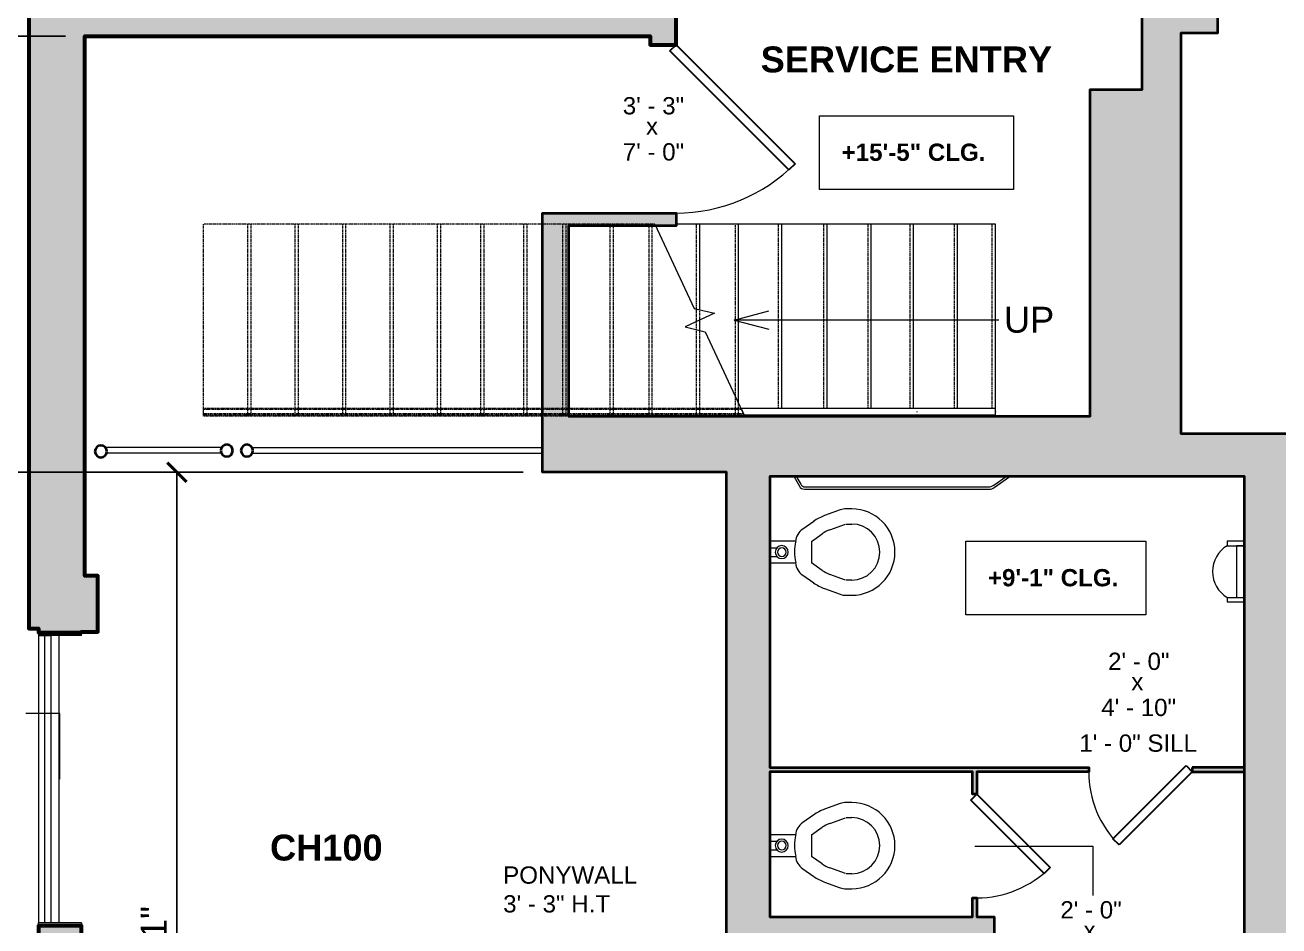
# Model space of a CAD drawing. Header units: inches. Extents: x -2078 to 106214, y -964 to 6385.
# Drawn here: x 17838.6 to 18129.1, y 4227.8 to 4436.5 of the extents above; entities that cross this region are included whole.
import ezdxf

# ---------------------------------------------------------------- set-up
doc = ezdxf.new("R2010")
doc.units = ezdxf.units.IN
doc.header["$MEASUREMENT"] = 0
doc.linetypes.add('Overhead 1_16_', pattern=[0.101562, 0.0625, -0.039062])
for name, color, linetype, lineweight in [('A-ANNO', 2, 'Continuous', 5), ('A-ANNO-DIMS', 1, 'Continuous', 9), ('A-COLS', 3, 'Continuous', 9), ('A-DETAIL-3', 40, 'Continuous', 15), ('A-DOOR', 1, 'Continuous', 18), ('A-FIXT', 150, 'Continuous', 9), ('A-GENM', 13, 'Continuous', 9), ('A-RAILING', 4, 'Continuous', 9), ('A-STRS', 4, 'Continuous', 9), ('A-STRS-MBND', 31, 'Overhead 1_16_', 9), ('A-WALL', 3, 'Continuous', 40), ('A-WINDOWS', 2, 'Continuous', 18), ('S-STRS-ANNO', 31, 'Continuous', 9), ('S-STRS-MBND', 31, 'Continuous', 9)]:
    doc.layers.add(name, color=color, linetype=linetype, lineweight=lineweight)
doc.layers.add('A-HATCH', color=9, linetype='Continuous')
doc.styles.add('Arial', font='arial.ttf')
doc.styles.add('Arial_1', font='arial.ttf', dxfattribs={"height": 0.0625})
doc.styles.add('Arial_2', font='arial.ttf', dxfattribs={"height": 3})
doc.styles.add('Arial_B', font='arialbd.ttf', dxfattribs={"height": 4.5})
doc.styles.add('Arial_B_1', font='arialbd.ttf', dxfattribs={"height": 3})
doc.styles.add('Jay Cad', font='arial.ttf', dxfattribs={"height": 0.125})
doc.styles.add('JC', font='arial.ttf', dxfattribs={"height": 0.125})
doc.dimstyles.new('Jay Cad - DIMS', dxfattribs={"dimtxt": 0.125, "dimasz": 0.09375, "dimexe": 0.09375, "dimexo": 0.09375, "dimgap": 0.046875, "dimtad": 1, "dimdec": 1, "dimzin": 0, "dimdsep": 46, "dimlunit": 4, "dimtxsty": 'Jay Cad', "dimblk": 'ARCHTICK', "dimcen": 0.09, "dimclrd": 1, "dimclre": 1, "dimclrt": 256, "dimadec": 0, "dimazin": 0, "dimtfac": 1, "dimtdec": 1, "dimtofl": 0, "dimtmove": 1, "dimatfit": 3, "dimfxl": 1, "dimtolj": 1, "dimtzin": 0, "dimarcsym": 0})
doc.dimstyles.new('JC-DIMS', dxfattribs={"dimtxt": 0.125, "dimasz": 0.09375, "dimexe": 0.09375, "dimexo": 0.09375, "dimgap": 0.046875, "dimtad": 1, "dimdec": 1, "dimzin": 0, "dimdsep": 46, "dimlunit": 4, "dimtxsty": 'JC', "dimblk": 'ARCHTICK', "dimcen": 0.09, "dimclrd": 1, "dimclre": 1, "dimclrt": 256, "dimadec": 0, "dimazin": 0, "dimtfac": 1, "dimtdec": 1, "dimtofl": 0, "dimtmove": 1, "dimatfit": 3, "dimfxl": 1, "dimtolj": 1, "dimtzin": 0, "dimarcsym": 0})

# ---------------------------------------------------------------- blocks, each defined once
blk = doc.blocks.new('JC_DOOR_SINGLE PANEL - SINGLE DOOR-1525210-1st Floor Plan')
at = {"layer": 'A-DOOR', "lineweight": 30}
for p, q in [((-9.49, -29.16), (18.09, -1.59)), ((18.09, -1.59), (19.5, -3)), ((19.5, -3), (-8.08, -30.58)), ((-8.08, -30.58), (-9.49, -29.16))]:
    blk.add_line(p, q, dxfattribs=at)
at = {"layer": 'A-DOOR', "lineweight": 9}
blk.add_arc((19.5, -3), 39, 180, 225, dxfattribs=at)
blk = doc.blocks.new('Railing - Railing-1590628-1st Floor Plan')
at = {"layer": 'A-RAILING', "linetype": 'Overhead 1_16_'}
for p, q in [((-898.01, 287.72), (-898.01, 288.72)), ((-773.33, 288.72), (-898.01, 288.72)), ((-898.01, 287.72), (-898.01, 288.72)), ((-773.33, 288.72), (-898.01, 288.72)), ((-898.01, 287.72), (-898.01, 288.72)), ((-773.33, 288.72), (-898.01, 288.72)), ((-898.01, 287.72), (-898.01, 288.72)), ((-773.33, 288.72), (-898.01, 288.72)), ((-898.01, 287.72), (-898.01, 288.72)), ((-773.33, 288.72), (-898.01, 288.72)), ((-772.87, 287.72), (-898.01, 287.72)), ((-772.87, 287.72), (-898.01, 287.72)), ((-772.87, 287.72), (-898.01, 287.72)), ((-772.87, 287.72), (-898.01, 287.72)), ((-772.87, 287.72), (-898.01, 287.72))]:
    blk.add_line(p, q, dxfattribs=at)
blk = doc.blocks.new('Top Rail Type - Top Rail_Internal_-1590645-1st Floor Plan')
at = {"layer": 'A-RAILING'}
for p, q in [((-714.51, 288.97), (-733.91, 288.97)), ((-732.62, 288.14), (-732.62, 288.3)), ((-733.91, 287.47), (-714.51, 287.47))]:
    blk.add_line(p, q, dxfattribs=at)
at = {"layer": 'A-RAILING', "flags": 128}
blk.add_lwpolyline([(-714.51, 288.29), (-714.51, 288.22), (-714.51, 288.14)], dxfattribs=at)
blk = doc.blocks.new('Top Rail Type - Top Rail_Internal_-V6-1st Floor Plan')
at = {"layer": 'A-RAILING', "linetype": 'Overhead 1_16_'}
for p, q in [((-898.01, 287.47), (-898.01, 288.97)), ((-773.45, 288.97), (-898.01, 288.97)), ((-772.75, 287.47), (-898.01, 287.47))]:
    blk.add_line(p, q, dxfattribs=at)
at = {"layer": 'A-RAILING'}
for p, q in [((-773.45, 288.97), (-772.75, 287.47)), ((-714.51, 288.97), (-773.45, 288.97)), ((-714.51, 287.47), (-714.51, 288.97)), ((-714.51, 287.47), (-772.75, 287.47))]:
    blk.add_line(p, q, dxfattribs=at)
blk = doc.blocks.new('M_Urinal-Wall-3D - M_Urinal-Wall-3D-1633747-1st Floor Plan')
at = {"layer": 'A-FIXT'}
for p, q in [((-10.29, 9.5), (-11.29, 9.5)), ((-11.29, 9.5), (-11.29, 5.5)), ((-10.29, 9.5), (-10.29, 5.5)), ((2.73, 9.5), (1.71, 9.5)), ((1.71, 9.5), (1.71, 5.5)), ((2.73, 5.5), (2.73, 9.5)), ((-10.29, 7.35), (-10.29, 5.5)), ((1.71, 7.35), (-10.29, 7.35)), ((1.71, 5.5), (1.71, 7.35))]:
    blk.add_line(p, q, dxfattribs=at)
blk.add_arc((-4.29, 5.89), 7, 31.0027, 148.9973, dxfattribs=at)
blk = doc.blocks.new('M_Toilet-Commercial-Wall-3D - 380mm Seat Height-1634940-1st Floor Plan')
at = {"layer": 'A-FIXT'}
for p, q in [((5.94, 24), (5.94, 22.71)), ((9.44, 22.71), (9.44, 24)), ((22.44, 24), (22.44, 22.71)), ((25.94, 22.71), (25.94, 24)), ((6.18, 21.34), (7.5, 17.72)), ((10.79, 18.92), (9.47, 22.53)), ((22.41, 22.53), (21.1, 18.92)), ((24.38, 17.72), (25.7, 21.34)), ((8.82, 15.18), (10.6, 12.64)), ((13.47, 14.65), (11.69, 17.18)), ((13.47, 14.65), (18.42, 14.65)), ((20.19, 17.18), (18.42, 14.65)), ((21.28, 12.64), (23.06, 15.18)), ((13.44, 10.96), (13.44, 5)), ((18.44, 5), (18.44, 10.96)), ((14.93, 5), (14.93, 6.67)), ((16.95, 5), (16.95, 6.67))]:
    blk.add_line(p, q, dxfattribs=at)
for centre, radius, start, end in [((15.94, 24), 10, 90, 180), ((15.94, 24), 10, 0, 90), ((15.94, 24), 6.5, 90, 180), ((15.94, 24), 6.5, 360, 90), ((9.94, 22.71), 4, 180, 200), ((21.94, 22.71), 4, 340, 0), ((17.83, 21.48), 11, 200, 215), ((17.83, 21.48), 7.5, 200, 215), ((14.05, 21.48), 7.5, 325, 340), ((14.05, 21.48), 11, 325, 340), ((13.88, 14.93), 4, 215, 263.7549), ((18.01, 14.93), 4, 276.2451, 325), ((15.9, 20.78), 10.07, 255.8499, 284.1501), ((15.94, 7.78), 1.5, 360, 180), ((15.94, 7.78), 1, 360, 180), ((15.94, 7.78), 1.5, 180, 0), ((15.94, 7.78), 1, 180, 360)]:
    blk.add_arc(centre, radius, start, end, dxfattribs=at)
blk = doc.blocks.new('JC_SINGLE DOOR-NO TRIM - SINGLE DOOR-1728652-1st Floor Plan')
at = {"layer": 'A-DOOR', "lineweight": 30}
for p, q in [((-6.38, -16.06), (10.59, 0.91)), ((10.59, 0.91), (12, -0.5)), ((12, -0.5), (-4.97, -17.47)), ((-4.97, -17.47), (-6.38, -16.06))]:
    blk.add_line(p, q, dxfattribs=at)
at = {"layer": 'A-DOOR', "lineweight": 9}
blk.add_arc((12, -0.5), 24, 180, 225, dxfattribs=at)
blk = doc.blocks.new('JC_WINDOW LOUVERS - LOUVERS-1723858-1st Floor Plan')
at = {"layer": 'A-GENM'}
for p, q in [((-33.25, 3.25), (-33.25, 4.75)), ((33.25, 4.75), (-33.25, 4.75)), ((-33.25, 1.75), (-33.25, 3.25)), ((-33.25, 3.25), (33.25, 3.25)), ((33.25, 4.75), (33.25, 3.25)), ((33.25, 3.25), (33.25, 1.75)), ((-33.25, 1.75), (33.25, 1.75))]:
    blk.add_line(p, q, dxfattribs=at)
at = {"layer": 'A-WINDOWS'}
for p, q in [((-34, 4.75), (-33.25, 4.75)), ((33.25, 4.75), (-33.25, 4.75)), ((-33.25, -5.25), (-33.25, 4.75)), ((33.25, -5.25), (33.25, 4.75)), ((34, 4.75), (33.25, 4.75)), ((-33.25, -0.08), (33.25, -0.08)), ((-33.25, -5.25), (-34, -5.25)), ((33.25, -5.25), (34, -5.25))]:
    blk.add_line(p, q, dxfattribs=at)
blk = doc.blocks.new('JC_COLUMN ROUND - COLUMN - ROUND-1643050-1st Floor Plan')
at = {"layer": 'A-COLS', "lineweight": 40}
for start, end in [(90, 180), (180, 360), (0, 90)]:
    blk.add_arc((0, 0), 1.39, start, end, dxfattribs=at)
blk = doc.blocks.new('_ArchTick')
at = {"color": 0, "linetype": 'ByBlock', "const_width": 0.15}
blk.add_lwpolyline([(-0.5, -0.5), (0.5, 0.5)], dxfattribs=at)
blk = doc.blocks.new('*D1183')
at = {"layer": 'A-ANNO-DIMS', "color": 1, "lineweight": -2, "transparency": 16777216}
for p, q in [((17953.96, 4332.88), (17869.23, 4332.88)), ((17873.73, 4105.88), (17873.73, 4332.88)), ((17921.46, 4105.88), (17869.23, 4105.88))]:
    blk.add_line(p, q, dxfattribs=at)
at = {"layer": 'Defpoints', "color": 0, "transparency": 16777216}
for p in [(17873.73, 4332.88), (17958.46, 4332.88), (17925.96, 4105.88)]:
    blk.add_point(p, dxfattribs=at)
at = {"layer": 'A-ANNO-DIMS', "color": 1, "lineweight": -2, "transparency": 16777216, "xscale": 4.5, "yscale": 4.5, "zscale": 4.5}
for p, rotation in [((17873.73, 4332.88), 90), ((17873.73, 4105.88), 270)]:
    blk.add_blockref('_ArchTick', p, dxfattribs=dict(at, rotation=rotation))
at = {"layer": 'A-ANNO-DIMS', "transparency": 16777216, "insert": (17868.42, 4219.38), "char_height": 6, "width": 0.5739, "attachment_point": 5, "rotation": 90, "style": 'JC'}
blk.add_mtext('\\A1;18\'-11"', dxfattribs=at)
blk = doc.blocks.new('*D1185')
at = {"layer": 'A-ANNO', "color": 1, "lineweight": -2, "transparency": 16777216}
for p, q in [((17847.89, 4433.88), (17631.76, 4433.88)), ((17636.26, 4332.88), (17636.26, 4433.88)), ((17953.96, 4332.88), (17631.76, 4332.88))]:
    blk.add_line(p, q, dxfattribs=at)
at = {"layer": 'Defpoints', "color": 0, "transparency": 16777216}
for p in [(17636.26, 4433.88), (17852.39, 4433.88), (17958.46, 4332.88)]:
    blk.add_point(p, dxfattribs=at)
at = {"layer": 'A-ANNO', "color": 1, "lineweight": -2, "transparency": 16777216, "xscale": 4.5, "yscale": 4.5, "zscale": 4.5}
for p, rotation in [((17636.26, 4433.88), 90), ((17636.26, 4332.88), 270)]:
    blk.add_blockref('_ArchTick', p, dxfattribs=dict(at, rotation=rotation))
at = {"layer": 'A-ANNO', "transparency": 16777216, "insert": (17630.95, 4383.38), "char_height": 6, "attachment_point": 5, "rotation": 90, "style": 'Jay Cad'}
blk.add_mtext('\\A1;8\'-5"', dxfattribs=at)
blk = doc.blocks.new('JC- existing door Tag_quad - JC- existing door Tag_quad-839775-1st Floor Plan')
at = {"layer": 'A-ANNO', "insert": (-0.0234, 0.0378), "char_height": 0.0625, "width": 0.0505, "attachment_point": 1, "style": 'Arial_1', "bg_fill": 3, "box_fill_scale": 1.25, "bg_fill_color": 256, "bg_fill_true_color": 13158600, "bg_fill_transparency": 0}
blk.add_mtext('x', dxfattribs=at)
blk = doc.blocks.new('*D1229')
at = {"layer": 'A-ANNO', "color": 1, "lineweight": -2, "transparency": 16777216}
for p, q in [((17847.89, 4433.88), (17600.73, 4433.88)), ((17605.23, 4433.88), (17605.23, 4048.88)), ((17852.64, 4048.88), (17600.73, 4048.88))]:
    blk.add_line(p, q, dxfattribs=at)
at = {"layer": 'Defpoints', "color": 0, "transparency": 16777216}
for p in [(17852.39, 4433.88), (17605.23, 4048.88), (17857.14, 4048.88)]:
    blk.add_point(p, dxfattribs=at)
at = {"layer": 'A-ANNO', "color": 1, "lineweight": -2, "transparency": 16777216, "xscale": 4.5, "yscale": 4.5, "zscale": 4.5}
for p, rotation in [((17605.23, 4433.88), 90), ((17605.23, 4048.88), 270)]:
    blk.add_blockref('_ArchTick', p, dxfattribs=dict(at, rotation=rotation))
at = {"layer": 'A-ANNO', "transparency": 16777216, "insert": (17599.92, 4241.38), "char_height": 6, "attachment_point": 5, "rotation": 90, "style": 'Jay Cad'}
blk.add_mtext('\\A1;32\'-1"', dxfattribs=at)
blk = doc.blocks.new('*D1235')
at = {"layer": 'A-ANNO', "color": 1, "lineweight": -2, "transparency": 16777216}
for p, q in [((17847.89, 4519.88), (17568.51, 4519.88)), ((17573.01, 3679.88), (17573.01, 4519.88)), ((17847.2, 3679.88), (17568.51, 3679.88))]:
    blk.add_line(p, q, dxfattribs=at)
at = {"layer": 'Defpoints', "color": 0, "transparency": 16777216}
for p in [(17573.01, 4519.88), (17852.39, 4519.88), (17851.7, 3679.88)]:
    blk.add_point(p, dxfattribs=at)
at = {"layer": 'A-ANNO', "color": 1, "lineweight": -2, "transparency": 16777216, "xscale": 4.5, "yscale": 4.5, "zscale": 4.5}
for p, rotation in [((17573.01, 4519.88), 90), ((17573.01, 3679.88), 270)]:
    blk.add_blockref('_ArchTick', p, dxfattribs=dict(at, rotation=rotation))
at = {"layer": 'A-ANNO', "transparency": 16777216, "insert": (17567.7, 4099.88), "char_height": 6, "attachment_point": 5, "rotation": 90, "style": 'Jay Cad'}
blk.add_mtext("\\A1;70'", dxfattribs=at)
blk = doc.blocks.new('JC- existing door Tag_quad_sill - JC- existing door Tag_quad_sill-1728298-1st Floor Plan')
at = {"layer": 'A-ANNO', "insert": (-0.0234, 0.0378), "char_height": 0.0625, "width": 0.0505, "attachment_point": 1, "style": 'Arial_1', "bg_fill": 2}
blk.add_mtext('x', dxfattribs=at)

msp = doc.modelspace()

# ---------------------------------------------------------------- hatches: boundary and pattern name
at = {"layer": 'A-HATCH'}
h = msp.add_hatch(color=256, dxfattribs=at)
h.dxf.hatch_style = 1
h.paths.add_polyline_path([(19358.414, 4048.88), (19323.414, 4048.88), (19323.414, 4039.88), (19358.414, 4039.88)])
h.paths.add_polyline_path([(19287.414, 4048.88), (19245.414, 4048.88), (19245.414, 4039.88), (19287.414, 4039.88)])
h.paths.add_polyline_path([(19225.414, 4048.88), (19187.414, 4048.88), (19187.414, 4072.654), (19185.414, 4072.654), (19185.414, 4342.098), (19175.456, 4342.098), (19175.456, 4336.098), (19179.414, 4336.098), (19179.414, 4270.467), (19119.456, 4270.467), (19119.456, 4336.098), (19147.456, 4336.098), (19147.456, 4342.098), (19118.414, 4342.098), (19118.414, 4347.88), (19112.414, 4347.88), (19112.414, 4342.098), (19112.456, 4342.098), (19112.456, 4319.501), (18948.414, 4319.501), (18948.414, 4568.38), (18935.414, 4568.38), (18935.414, 4048.88), (18935.618, 4048.88), (18935.618, 4039.88), (19059.414, 4039.88), (19059.414, 4048.88), (18948.414, 4048.88), (18948.414, 4313.501), (19112.456, 4313.501), (19112.456, 4264.467), (19175.414, 4264.467), (19175.414, 4048.88), (19095.414, 4048.88), (19095.414, 4039.88), (19225.414, 4039.88)])
h.paths.add_polyline_path([(19187.414, 4568.38), (19175.414, 4568.38), (19175.414, 4478.38), (19179.22, 4478.38), (19179.22, 4397.501), (19162.22, 4397.501), (19162.22, 4391.501), (19185.22, 4391.501), (19185.22, 4478.38), (19187.414, 4478.38)], flags=17)
h.paths.add_polyline_path([(19064.414, 4515.501), (19058.414, 4515.501), (19058.414, 4391.501), (19112.414, 4391.501), (19112.414, 4383.88), (19118.414, 4383.88), (19118.414, 4391.501), (19126.22, 4391.501), (19126.22, 4397.501), (19064.414, 4397.501)], flags=17)
h.paths.add_polyline_path([(19427.414, 4568.38), (19415.414, 4568.38), (19415.414, 4525.501), (19414.914, 4525.501), (19414.914, 4515.501), (19415.414, 4515.501), (19415.414, 4478.38), (19427.414, 4478.38)])
h.paths.add_polyline_path([(19414.914, 4525.501), (19187.414, 4525.501), (19187.414, 4515.501), (19414.914, 4515.501)])
h.paths.add_polyline_path([(18709.414, 4568.38), (18696.414, 4568.38), (18696.414, 4525.501), (18696.414, 4515.501), (18696.414, 4477.38), (18709.414, 4477.38)])
h.paths.add_polyline_path([(18696.414, 4525.501), (18695.414, 4525.501), (18468.414, 4525.501), (18468.414, 4515.501), (18537.414, 4515.501), (18550.414, 4515.501), (18695.414, 4515.501), (18696.414, 4515.501)])
h.paths.add_polyline_path([(18468.414, 4568.38), (18455.414, 4568.38), (18455.414, 4474.074), (18461.414, 4474.074), (18461.414, 4477.38), (18468.414, 4477.38)])
h.paths.add_polyline_path([(18550.414, 4515.501), (18537.414, 4515.501), (18537.414, 4432.074), (18461.414, 4432.074), (18461.414, 4438.074), (18455.414, 4438.074), (18455.414, 4432.074), (18455.414, 4427.074), (18537.414, 4427.074), (18537.414, 4051.88), (18468.179, 4051.88), (18468.179, 4072.983), (18456.179, 4072.983), (18456.179, 4048.88), (18273.135, 4048.88), (18273.135, 4039.88), (18475.941, 4039.88), (18475.941, 4048.88), (18511.941, 4048.88), (18511.941, 4039.88), (18552.618, 4039.88), (18552.618, 4048.88), (18550.414, 4048.88)])
h.paths.add_polyline_path([(18455.414, 4432.074), (18307.422, 4432.074), (18307.422, 4427.074), (18455.414, 4427.074)], flags=17)
h.paths.add_polyline_path([(18229.414, 4567.88), (18216.414, 4567.88), (18216.414, 4480.575), (18229.414, 4480.575)])
h.paths.add_polyline_path([(18121.135, 4264.498), (18109.047, 4264.498), (18109.047, 4263.498), (18121.135, 4263.498)])
h.paths.add_polyline_path([(18229.135, 4289.63), (18223.135, 4289.63), (18223.135, 4279.63), (18229.135, 4279.63)])
h = msp.add_hatch(color=256, dxfattribs=at)
h.dxf.hatch_style = 1
h.paths.add_polyline_path([(17851.635, 4209.032), (17855.414, 4209.032), (17855.414, 4224.032), (17851.635, 4224.032), (17851.635, 4227.782), (17841.635, 4227.782), (17841.635, 4152.469), (17841.135, 4152.469), (17841.135, 4039.88), (17844.414, 4039.88), (17844.414, 4038.755), (17849.414, 4038.755), (17849.414, 4039.88), (17876.385, 4039.88), (17876.385, 4048.88), (17857.135, 4048.88), (17857.135, 4109.394), (17861.135, 4109.394), (17861.135, 4134.394), (17857.135, 4134.394), (17857.135, 4134.469), (17852.135, 4134.469), (17852.135, 4152.469), (17851.635, 4152.469)])

# ---------------------------------------------------------------- linework, layer by layer
at = {"layer": 'A-ANNO'}
for p, q in [((18002.914, 4368.13), (18010.914, 4370.274)), ((18002.914, 4368.13), (18010.914, 4365.987)), ((18064.201, 4368.13), (18003.914, 4368.13)), ((17846.635, 4276.997), (17838.691, 4277.009)), ((17846.635, 4261.782), (17846.635, 4276.997)), ((18058.635, 4246.285), (18085.979, 4246.285)), ((18085.979, 4246.285), (18085.979, 4234.847))]:
    msp.add_line(p, q, dxfattribs=at)
at = {"layer": 'A-ANNO', "flags": 128}
for points in [[(18022.675, 4415.472), (18067.586, 4415.472), (18067.586, 4398.404), (18022.675, 4398.404)], [(18056.575, 4316.907), (18098.311, 4316.907), (18098.311, 4299.839), (18056.575, 4299.839)]]:
    msp.add_lwpolyline(points, close=True, dxfattribs=at)
at = {"layer": 'A-DETAIL-3', "lineweight": 9}
for p, q in [((17884.101, 4338.578), (17857.223, 4338.578)), ((17891.176, 4338.578), (17958.456, 4338.578)), ((17884.101, 4337.328), (17857.223, 4337.328)), ((17890.956, 4337.328), (17958.456, 4337.328)), ((18016.759, 4331.783), (18017.991, 4329.649)), ((18017.192, 4332.033), (18018.311, 4330.093)), ((18063.057, 4329.875), (18065.929, 4331.886)), ((18063.177, 4329.349), (18066.81, 4331.893)), ((18019.169, 4328.968), (18061.97, 4328.968)), ((18019.394, 4329.468), (18061.767, 4329.468)), ((18019.394, 4329.468), (18061.767, 4329.468))]:
    msp.add_line(p, q, dxfattribs=at)
for centre, radius, start, end in [((18019.394, 4330.718), 1.25, 210, 270), ((18061.767, 4331.718), 2.25, 270, 305), ((18019.169, 4330.329), 1.361, 210, 270), ((18061.97, 4331.072), 2.104, 270, 305)]:
    msp.add_arc(centre, radius, start, end, dxfattribs=at)
at = {"layer": 'A-STRS'}
for p, q in [((17994.914, 4390.38), (17989.414, 4390.38)), ((18003.914, 4390.38), (17994.914, 4390.38)), ((17994.914, 4370.541), (17994.914, 4390.38)), ((18013.914, 4390.38), (18003.914, 4390.38)), ((18003.914, 4348.83), (18003.914, 4390.38)), ((18024.414, 4390.38), (18013.914, 4390.38)), ((18013.914, 4347.63), (18013.914, 4390.38)), ((18034.664, 4390.38), (18024.414, 4390.38)), ((18024.414, 4347.63), (18024.414, 4390.38)), ((18044.414, 4390.38), (18034.664, 4390.38)), ((18034.664, 4347.63), (18034.664, 4390.38)), ((18054.664, 4390.38), (18044.414, 4390.38)), ((18044.414, 4347.63), (18044.414, 4390.38)), ((18063.414, 4390.38), (18054.664, 4390.38)), ((18054.664, 4347.63), (18054.664, 4390.38)), ((18063.414, 4347.63), (18063.414, 4390.38)), ((17994.914, 4365.719), (17994.914, 4368.13)), ((18013.914, 4345.88), (18013.914, 4346.13)), ((18024.414, 4345.88), (18024.414, 4346.13)), ((18034.664, 4345.88), (18034.664, 4346.13)), ((18044.414, 4345.88), (18044.414, 4346.13)), ((18054.664, 4345.88), (18054.664, 4346.13)), ((18063.414, 4345.88), (18063.414, 4346.13))]:
    msp.add_line(p, q, dxfattribs=at)
at = {"layer": 'A-STRS', "linetype": 'Overhead 1_16_'}
for p, q in [((17994.164, 4370.723), (17994.164, 4390.38)), ((18003.164, 4350.438), (18003.164, 4390.38)), ((18013.164, 4347.63), (18013.164, 4390.38)), ((18023.664, 4347.63), (18023.664, 4390.38)), ((18033.914, 4347.63), (18033.914, 4390.38)), ((18043.664, 4347.63), (18043.664, 4390.38)), ((18053.914, 4347.63), (18053.914, 4390.38)), ((18062.664, 4347.63), (18062.664, 4390.38)), ((17994.164, 4365.902), (17994.164, 4367.78)), ((18013.164, 4345.88), (18013.164, 4346.13)), ((18023.664, 4345.88), (18023.664, 4346.13)), ((18033.914, 4345.88), (18033.914, 4346.13)), ((18043.664, 4345.88), (18043.664, 4346.13)), ((18053.914, 4345.88), (18053.914, 4346.13)), ((18062.664, 4345.88), (18062.664, 4346.13))]:
    msp.add_line(p, q, dxfattribs=at)
at = {"layer": 'A-STRS-MBND'}
for p, q in [((17879.914, 4345.88), (17879.914, 4390.38)), ((17984.538, 4390.38), (17879.914, 4390.38)), ((17890.164, 4345.88), (17890.164, 4390.38)), ((17890.914, 4345.88), (17890.914, 4390.38)), ((17901.164, 4345.88), (17901.164, 4390.38)), ((17901.914, 4345.88), (17901.914, 4390.38)), ((17912.164, 4345.88), (17912.164, 4390.38)), ((17912.914, 4345.88), (17912.914, 4390.38)), ((17923.164, 4345.88), (17923.164, 4390.38)), ((17923.914, 4345.88), (17923.914, 4390.38)), ((17934.164, 4345.88), (17934.164, 4390.38)), ((17934.914, 4345.88), (17934.914, 4390.38)), ((17944.164, 4345.88), (17944.164, 4390.38)), ((17944.914, 4345.88), (17944.914, 4390.38)), ((17954.164, 4345.88), (17954.164, 4390.38)), ((17954.914, 4345.88), (17954.914, 4390.38)), ((17963.164, 4345.88), (17963.164, 4390.38)), ((17963.914, 4345.88), (17963.914, 4390.38)), ((17974.164, 4345.88), (17974.164, 4390.38)), ((17974.914, 4345.88), (17974.914, 4390.38)), ((17983.164, 4345.88), (17983.164, 4390.38)), ((17983.914, 4345.88), (17983.914, 4390.38)), ((17994.164, 4367.78), (17994.164, 4370.723)), ((17994.914, 4368.13), (17994.914, 4370.541)), ((17994.164, 4345.88), (17994.164, 4365.902)), ((17994.914, 4345.88), (17994.914, 4365.719)), ((18003.164, 4345.88), (18003.164, 4350.438)), ((18003.914, 4345.88), (18003.914, 4348.83)), ((17988.724, 4345.88), (17879.914, 4345.88))]:
    msp.add_line(p, q, dxfattribs=at)
at = {"layer": 'A-WALL'}
msp.add_lwpolyline([(18114.914, 4442.575), (18114.914, 4434.575), (18106.414, 4434.575), (18106.414, 4341.88), (18216.414, 4341.88), (18216.414, 4434.575), (18156.914, 4434.575), (18156.914, 4442.575)], dxfattribs=at)
msp.add_lwpolyline([(18109.047, 4264.498), (18109.047, 4263.498), (18121.135, 4263.498), (18121.135, 4264.498)], close=True, dxfattribs=at)
at = {"layer": 'A-WALL', "lineweight": 60}
msp.add_lwpolyline([(17855.414, 4224.032), (17851.635, 4224.032), (17851.635, 4227.782), (17841.635, 4227.782), (17841.635, 4152.469), (17841.135, 4152.469), (17841.135, 4039.88), (17844.414, 4039.88), (17844.414, 4038.755), (17849.414, 4038.755), (17849.414, 4039.88), (17876.385, 4039.88), (17876.385, 4048.88), (17857.135, 4048.88), (17857.135, 4109.394), (17861.135, 4109.394), (17861.135, 4134.394), (17857.135, 4134.394), (17857.135, 4134.469), (17852.135, 4134.469), (17852.135, 4152.469), (17851.635, 4152.469), (17851.635, 4209.032), (17855.414, 4209.032)], close=True, dxfattribs=at)
at = {"layer": 'S-STRS-ANNO'}
msp.add_line((18003.914, 4368.13), (18002.914, 4368.13), dxfattribs=at)
at = {"layer": 'S-STRS-MBND'}
for p, q in [((17984.538, 4390.38), (17993.646, 4370.849)), ((17993.646, 4370.849), (17998.312, 4369.715)), ((17998.312, 4369.715), (17991.515, 4366.545)), ((17991.515, 4366.545), (17996.182, 4365.411)), ((17996.182, 4365.411), (18005.289, 4345.88))]:
    msp.add_line(p, q, dxfattribs=at)

# ---------------------------------------------------------------- block references
at = {"layer": 'A-ANNO', "xscale": 64, "yscale": 64, "zscale": 64}
for p in [(18096.424, 4283.943), (18085.356, 4226.377)]:
    msp.add_blockref('JC- existing door Tag_quad_sill - JC- existing door Tag_quad_sill-1728298-1st Floor Plan', p, dxfattribs=at)
at = {"layer": 'A-COLS'}
for p in [(17856.134, 4337.72), (17885.301, 4337.883), (17889.976, 4337.883)]:
    msp.add_blockref('JC_COLUMN ROUND - COLUMN - ROUND-1643050-1st Floor Plan', p, dxfattribs=at)
at = {"layer": 'A-DOOR'}
for name, p, rotation in [('JC_DOOR_SINGLE PANEL - SINGLE DOOR-1525210-1st Floor Plan', (17986.414, 4412.431), 90), ('JC_SINGLE DOOR-NO TRIM - SINGLE DOOR-1728652-1st Floor Plan', (18058.635, 4246.285), 89.99999999999986)]:
    msp.add_blockref(name, p, dxfattribs=dict(at, rotation=rotation))
msp.add_blockref('JC_SINGLE DOOR-NO TRIM - SINGLE DOOR-1728652-1st Floor Plan', (18097.047, 4263.998), dxfattribs=at)
at = {"layer": 'A-FIXT'}
for name, p, rotation in [('M_Toilet-Commercial-Wall-3D - 380mm Seat Height-1634940-1st Floor Plan', (18006.135, 4330.321), 269.9999999999999), ('M_Urinal-Wall-3D - M_Urinal-Wall-3D-1633747-1st Floor Plan', (18126.635, 4314.154), 89.9999999999999), ('M_Toilet-Commercial-Wall-3D - 380mm Seat Height-1634940-1st Floor Plan', (18006.135, 4262.321), 269.9999999999999)]:
    msp.add_blockref(name, p, dxfattribs=dict(at, rotation=rotation))
at = {"layer": 'A-RAILING'}
for name in ['Top Rail Type - Top Rail_Internal_-V6-1st Floor Plan', 'Railing - Railing-1590628-1st Floor Plan', 'Top Rail Type - Top Rail_Internal_-1590645-1st Floor Plan']:
    msp.add_blockref(name, (18777.924, 4058.662), dxfattribs=at)
at = {"layer": 'A-WINDOWS', "rotation": 90}
msp.add_blockref('JC_WINDOW LOUVERS - LOUVERS-1723858-1st Floor Plan', (17846.385, 4261.782), dxfattribs=at)

# ---------------------------------------------------------------- texts
at = {"layer": 'A-ANNO', "attachment_point": 1}
for s, insert, char_height, width, style in [('SERVICE ENTRY', (18009.028, 4431.514), 6, 82.82, 'Arial_B'), ('+15\'-5" CLG.', (18027.795, 4409.019), 4, 41.814, 'Arial_B_1'), ('+9\'-1" CLG.', (18061.695, 4310.454), 4, 37.976, 'Arial_B_1'), ('1\' - 0" SILL', (18082.874, 4272.127), 4, 34.138, 'Arial_2'), ('CH100', (17895.327, 4248.932), 6, 103.626, 'Arial_B'), ('PONYWALL', (17949.35, 4241.561), 4, 39.39, 'Arial_2'), ('3\' - 3" H.T', (17949.35, 4234.895), 4, 35.148, 'Arial_2')]:
    msp.add_mtext(s, dxfattribs=dict(at, insert=insert, char_height=char_height, width=width, style=style))
at = {"layer": 'A-ANNO', "insert": (18065.416, 4371.211), "char_height": 6, "width": 13.90064, "attachment_point": 1, "line_spacing_factor": 0.941778, "style": 'Arial'}
msp.add_mtext('UP', dxfattribs=at)

# ---------------------------------------------------------------- dimensions: what is measured, and where the dimension line sits
at = {"layer": 'A-ANNO'}
for base, p1, p2, picture, middle in [((17573.009, 4519.88), (17851.703, 3679.88), (17852.385, 4519.88), '*D1235', (17567.696, 4099.88)), ((17605.234, 4048.88), (17852.385, 4433.88), (17857.135, 4048.88), '*D1229', (17599.919, 4241.38)), ((17636.263, 4433.88), (17958.456, 4332.88), (17852.385, 4433.88), '*D1185', (17630.95, 4383.38))]:
    dim = msp.add_linear_dim(base=base, p1=p1, p2=p2, angle=90, dimstyle='Jay Cad - DIMS', dxfattribs=at)
    dim.commit()
    dim.dimension.update_dxf_attribs({"geometry": picture, "text_midpoint": middle})
at = {"layer": 'A-ANNO-DIMS'}
dim = msp.add_linear_dim(base=(17873.731, 4332.88), p1=(17925.956, 4105.88), p2=(17958.456, 4332.88), angle=90, dimstyle='JC-DIMS', dxfattribs=at)
dim.commit()
dim.dimension.update_dxf_attribs({"geometry": '*D1183', "text_midpoint": (17868.417, 4219.38)})

# ---------------------------------------------------------------- next in the draw order: linework, layer by layer
at = {"layer": 'A-WALL'}
msp.add_lwpolyline([(18121.135, 4135.88), (18121.135, 4331.88), (18011.135, 4331.88), (18011.135, 4264.498), (18085.047, 4264.498), (18085.047, 4263.498), (18059.135, 4263.498), (18059.135, 4258.285), (18058.135, 4258.285), (18058.135, 4263.498), (18011.135, 4263.498), (18011.135, 4229.88), (18058.135, 4229.88), (18058.135, 4234.285), (18059.135, 4234.285), (18059.135, 4229.88), (18063.135, 4229.88), (18063.135, 4222.88)], dxfattribs=at)

# ---------------------------------------------------------------- next in the draw order: block references
at = {"layer": 'A-ANNO', "xscale": 64, "yscale": 64, "zscale": 64}
msp.add_blockref('JC- existing door Tag_quad - JC- existing door Tag_quad-839775-1st Floor Plan', (17983.954, 4412.64), dxfattribs=at)

# ---------------------------------------------------------------- next in the draw order: texts
at = {"layer": 'A-ANNO', "char_height": 4, "attachment_point": 1, "style": 'Arial_2'}
for s, insert, width in [('2\' - 0"', (18089.538, 4291.08), 17.978), ('4\' - 10"', (18087.964, 4280.399), 21.816), ('2\' - 0"', (18078.471, 4233.514), 17.978)]:
    msp.add_mtext(s, dxfattribs=dict(at, insert=insert, width=width))

# ---------------------------------------------------------------- next in the draw order: hatches: boundary and pattern name
at = {"layer": 'A-HATCH'}
h = msp.add_hatch(color=256, dxfattribs=at)
h.dxf.hatch_style = 1
h.paths.add_polyline_path([(17852.385, 4519.88), (17976.414, 4519.88), (17976.414, 4505.575), (17989.414, 4505.575), (17989.414, 4567.88), (17976.414, 4567.88), (17976.414, 4525.88), (17852.385, 4525.88), (17852.385, 4567.032), (17839.385, 4567.032), (17839.385, 4296.719), (17841.635, 4296.719), (17841.635, 4295.782), (17851.635, 4295.782), (17851.635, 4295.891), (17855.414, 4295.891), (17855.414, 4308.891), (17852.385, 4308.891), (17852.385, 4433.88), (17983.414, 4433.88), (17983.414, 4431.931), (17989.414, 4431.931), (17989.414, 4443.575), (18049.914, 4443.575), (18049.914, 4452.575), (17989.414, 4452.575), (17989.414, 4453.575), (17971.914, 4453.575), (17971.914, 4454.88), (17852.385, 4454.88)])
h = msp.add_hatch(color=256, dxfattribs=at)
h.dxf.hatch_style = 1
h.paths.add_polyline_path([(18063.135, 4229.88), (18059.135, 4229.88), (18059.135, 4234.285), (18058.135, 4234.285), (18058.135, 4229.88), (18011.135, 4229.88), (18011.135, 4263.498), (18058.135, 4263.498), (18058.135, 4258.285), (18059.135, 4258.285), (18059.135, 4263.498), (18085.047, 4263.498), (18085.047, 4264.498), (18011.135, 4264.498), (18011.135, 4331.88), (18121.135, 4331.88), (18121.135, 4135.88), (18081.135, 4135.88), (18081.135, 4128.88), (18126.135, 4128.88), (18126.135, 4048.88), (18120.385, 4048.88), (18120.385, 4039.88), (18163.385, 4039.88), (18163.385, 4048.88), (18132.135, 4048.88), (18132.135, 4154.38), (18140.16, 4154.38), (18140.16, 4155.38), (18132.135, 4155.38), (18132.135, 4232.88), (18188.473, 4232.88), (18188.473, 4155.38), (18170.16, 4155.38), (18170.16, 4154.38), (18191.113, 4154.38), (18191.113, 4155.38), (18189.473, 4155.38), (18189.473, 4232.88), (18223.135, 4232.88), (18223.135, 4155.38), (18221.113, 4155.38), (18221.113, 4154.38), (18223.135, 4154.38), (18223.135, 4096.21), (18185.104, 4096.21), (18185.104, 4095.21), (18223.135, 4095.21), (18223.135, 4048.88), (18199.385, 4048.88), (18199.385, 4039.88), (18237.135, 4039.88), (18237.135, 4048.88), (18229.135, 4048.88), (18229.135, 4243.63), (18223.135, 4243.63), (18223.135, 4240.88), (18132.135, 4240.88), (18132.135, 4333.88), (18223.135, 4333.88), (18223.135, 4325.63), (18229.135, 4325.63), (18229.135, 4333.88), (18229.414, 4333.88), (18229.414, 4444.575), (18216.414, 4444.575), (18216.414, 4442.575), (18156.914, 4442.575), (18156.914, 4434.575), (18216.414, 4434.575), (18216.414, 4341.88), (18106.414, 4341.88), (18106.414, 4434.575), (18114.914, 4434.575), (18114.914, 4442.575), (18106.414, 4442.575), (18106.414, 4452.575), (18091.914, 4452.575), (18091.914, 4443.575), (18097.414, 4443.575), (18097.414, 4421.575), (18085.414, 4421.575), (18085.414, 4345.88), (17964.456, 4345.88), (17964.456, 4389.931), (17989.414, 4389.931), (17989.414, 4392.931), (17958.456, 4392.931), (17958.456, 4332.88), (18001.135, 4332.88), (18001.135, 4225.88), (18001.135, 4217.88), (18001.135, 4105.88), (18001.135, 4097.88), (18001.135, 4048.88), (17924.385, 4048.88), (17924.385, 4039.88), (18084.385, 4039.88), (18084.385, 4048.88), (18011.135, 4048.88), (18011.135, 4222.88), (18063.135, 4222.88)])

# ---------------------------------------------------------------- next in the draw order: linework, layer by layer
at = {"layer": 'A-WALL', "lineweight": 60}
msp.add_lwpolyline([(17839.385, 4567.032), (17839.385, 4296.719), (17841.635, 4296.719), (17841.635, 4295.782), (17851.635, 4295.782), (17851.635, 4295.891), (17855.414, 4295.891), (17855.414, 4308.891), (17852.385, 4308.891), (17852.385, 4433.88), (17983.414, 4433.88), (17983.414, 4431.931), (17989.414, 4431.931), (17989.414, 4443.575)], dxfattribs=at)
at = {"layer": 'A-WALL'}
msp.add_lwpolyline([(18001.135, 4105.88), (18001.135, 4217.88), (17939.135, 4217.88), (17939.135, 4225.88), (18001.135, 4225.88), (18001.135, 4332.88), (17958.456, 4332.88), (17958.456, 4392.931), (17989.414, 4392.931), (17989.414, 4389.931), (17964.456, 4389.931), (17964.456, 4345.88), (18085.414, 4345.88), (18085.414, 4421.575), (18097.414, 4421.575), (18097.414, 4443.575)], dxfattribs=at)

# ---------------------------------------------------------------- next in the draw order: texts
at = {"layer": 'A-ANNO', "char_height": 4, "width": 17.978, "attachment_point": 1, "style": 'Arial_2'}
for s, insert in [('3\' - 3"', (17977.069, 4419.777)), ('7\' - 0"', (17977.069, 4409.096))]:
    msp.add_mtext(s, dxfattribs=dict(at, insert=insert))

doc.saveas('drawing.dxf')
